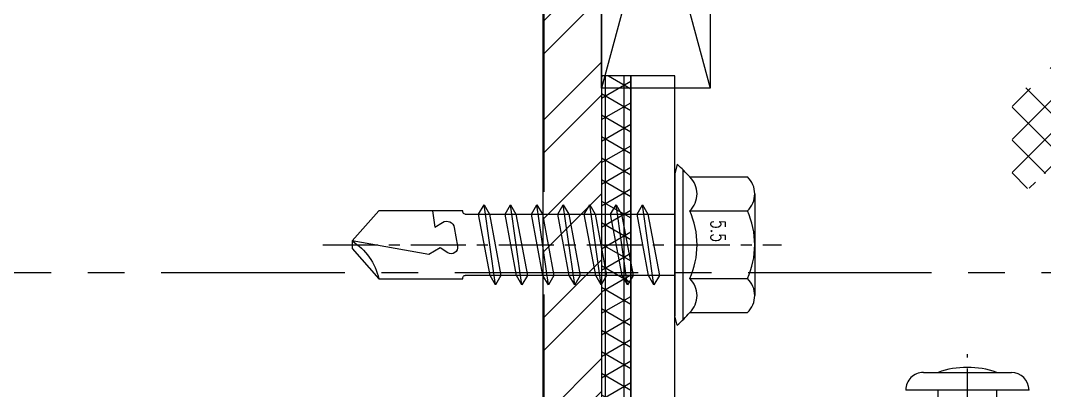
# Model space of a CAD drawing. Extents: x 220580 to 2027826, y -309201 to 71987.
# Drawn here: x 344722.6 to 344792.4, y -164077.4 to -164052.2 of the extents above; entities that cross this region are included whole.
import ezdxf
from ezdxf.enums import TextEntityAlignment as Align
from ezdxf.xclip import XClip

# ---------------------------------------------------------------- set-up
doc = ezdxf.new("R2010")
doc.units = 0
for name, pattern in [('CENTER', [2, 1.25, -0.25, 0.25, -0.25]), ('ZN-CENTER', [2, 1.25, -0.25, 0.25, -0.25]), ('ZN-DASH', [0.35, 0.25, -0.1])]:
    doc.linetypes.add(name, pattern=pattern)
for name, color, linetype in [('!ZN1-填充-8', 8, 'Continuous'), ('!ZN1-标注-173', 173, 'Continuous'), ('!ZN4-辅助材料-1', 1, 'Continuous'), ('!ZN4-配件-11', 11, 'Continuous'), ('!ZN5-钢材投影-40', 40, 'Continuous'), ('!ZN5-铝材投影-112', 112, 'Continuous'), ('!ZN5-铝材断面-6', 6, 'Continuous'), ('!ZN6-虚线-8', 8, 'ZN-DASH'), ('11紧固件', 11, 'Continuous'), ('2钢材断面', 2, 'Continuous'), ('4玻璃幕墙', 4, 'Continuous'), ('A_Hatch', 8, 'Continuous'), ('ZX', 240, 'CENTER')]:
    doc.layers.add(name, color=color, linetype=linetype)
doc.styles.add('DHTEXT-1', font='ROMANS.shx', dxfattribs={"width": 0.7, "bigfont": 'CHINESE.shx'})

# ---------------------------------------------------------------- blocks, each defined once
blk = doc.blocks.new('20250822090122')
at = {"layer": 'A_Hatch'}
h = blk.add_hatch(dxfattribs=at)
h.set_pattern_fill('ANSI32', color=256)
h.set_pattern_definition([(45, (-80, -40), (-3.367596045400933, 3.367596045400933), []), (45, (-77.75493500000448, -40), (-3.367596045400933, 3.367596045400933), [])])
h.paths.add_polyline_path([(0, 40), (-80, 40), (-80, -40), (0, -40)])
h.paths.add_polyline_path([(-4, 36), (-4, -36), (-76, -36), (-76, 36)], flags=16)
at = {"layer": '2钢材断面'}
for points in [[(-80, 40), (0, 40), (0, -40), (-80, -40)], [(-76, 36), (-4, 36), (-4, -36), (-76, -36)]]:
    blk.add_lwpolyline(points, close=True, dxfattribs=at)
blk = doc.blocks.new('20250828094859', base_point=(-112732.7450166754, -32047.51196832285))
at = {"layer": '!ZN1-填充-8'}
h = blk.add_hatch(dxfattribs=at)
h.set_pattern_fill('ANSI37', color=8, angle=90.00000000000001)
h.set_pattern_definition([(135, (0, 0), (-1.122532015133644, -1.122532015133644), []), (225, (0, 0), (1.122532015133644, -1.122532015133644), [])])
h.paths.add_polyline_path([(-112703.1607797071, -32075.37105796087, 0.4693412598177767), (-112703.7907325481, -32074.92960437454, 0.4772616551268979), (-112704.7577913438, -32075.71196705185), (-112704.7577913438, -32080.97196705174, 0.4770910882801007), (-112703.7911673557, -32081.75442244772, 0.4719103256772501), (-112703.1612024632, -32081.30833068817, -0.9297347899613067), (-112701.9643802245, -32081.30833068817, 0.3930506007189793), (-112701.4657042917, -32081.77196705181), (-112697.279878396, -32081.77196705181, 0.3930506007153051), (-112696.7812024632, -32081.30833068816, -0.9297347899464696), (-112695.5843802245, -32081.30833068816, 0.4719103256673575), (-112694.9544153319, -32081.75442244773, 0.4770910882785173), (-112693.9877913438, -32080.97196705175), (-112693.9877913438, -32075.7119670518, 0.4772616551345985), (-112694.9548501395, -32074.92960437454, 0.469341259815262), (-112695.5848029805, -32075.3710579609, -0.9598614526605848), (-112696.7827913438, -32075.32196705183), (-112696.7827913438, -32074.01196705181, -0.4142135623805389), (-112696.2827913438, -32073.5119670518), (-112702.4627913438, -32073.51196705182, -0.4142135623737843), (-112701.9627913438, -32074.01196705181), (-112701.9627913438, -32075.3219670518, -0.9598614526833716)])
blk = doc.blocks.new('20200306093546', base_point=(29869.44451845904, 42689.60230079947))
at = {"layer": '!ZN1-填充-8'}
h = blk.add_hatch(dxfattribs=at)
h.set_pattern_fill('ANSI36', color=256, angle=-270, style=0)
h.set_pattern_definition([(135, (29867.4444736498, 42689.10230079959), (-3.086963041617522, 0.8418990113502317), [3.96875, -0.79375, 0, -0.79375])])
edge = h.paths.add_edge_path()
edge.add_line((29867.4444736498, 42689.10230079959), (29867.44447369179, 42693.60231268449))
edge.add_arc((29867.9444736498, 42689.10230079959), 0.5, 90, 179.9999995806171, ccw=False)
edge.add_line((29867.9444736498, 42689.60230079959), (29870.9444736498, 42689.60230079959))
edge.add_arc((29870.9444736498, 42690.10230079959), 0.5, 270, 360)
edge.add_line((29871.4444736498, 42690.10230079959), (29871.4444736498, 42693.10230079959))
edge.add_arc((29871.94448594884, 42693.10228850055), 0.500012299189907, 89.99859066865429, 179.9985906686543, ccw=False)
edge.add_arc((29868.26590862396, -498209.810069502), 540903.4123828103, 89.99961034399236, 90.00008701138444)
blk = doc.blocks.new('A$C127fa938')
at = {"layer": '11紧固件', "ltscale": 50}
blk.add_lwpolyline([(12.99997932084079, 0), (12.99997932084079, -27.42593420640333), (5.600008564520977, -27.42593420640333), (5.600008564520977, 0), (12.99997932084079, 0), (5.600008564520977, -27.42593420640333), (5.600008564520977, 0), (12.99997932084079, -27.42593420640333)], dxfattribs=at)
at = {"layer": '!ZN1-标注-173', "ltscale": 15, "rotation": 90}
blk.add_blockref('20200306093546', (-31.00000000005821, 1.99999999996362), dxfattribs=at)
at = {"layer": '!ZN5-铝材断面-6', "ltscale": 50}
blk.add_blockref('20250828094859', (5.600008564520977, 0), dxfattribs=at)
blk = doc.blocks.new('*U2002')
at = {"ltscale": 10}
for p, q in [((-0.5504878062047283, -5.115541284646254), (-0.5504878062065472, 5.115530008962667)), ((-0.1698801084603474, 5.480866579516958), (1.167940990853822e-05, 4.83959058622783)), ((-1.015572715537019, 4.618802355381165), (-4.949999999997999, 4.618802355381165)), ((0, -4.839613541317005), (0, 4.8396139450431)), ((-5.449999999999818, -3.464101413275086), (-5.449999999999818, 3.464101817001181)), ((-1.015583010001137, 2.309401278621424), (-4.949999999997999, 2.309401278624835)), ((1.419619596213958, 2.729999885991237), (2.200602679755074, -2.730000114008757)), ((3.219619596213958, 2.729999881768008), (4.000602679755074, -2.730000118231986)), ((5.019619596213958, 2.729999877544779), (5.800602679755074, -2.730000122455214)), ((6.819619596213958, 2.729999873321551), (7.600602679755074, -2.730000126678443)), ((8.619619596213958, 2.729999869098322), (9.400602679755075, -2.730000130901672)), ((10.41961959621396, 2.729999864875094), (11.20060267975507, -2.7300001351249)), ((12.21961959621396, 2.729999860651865), (13.00060267975507, -2.730000139348129)), ((0, 2.084999581674395), (14.28830168384373, 2.085001969002848)), ((14.28834179297628, -2.085001744372565), (0, -2.084999717997933)), ((-1.015583010002956, -2.30940087489533), (-4.94999999999618, -2.30940087489874)), ((-1.015583010001137, -4.618801951655071), (-4.949999999999818, -4.618801951654161)), ((-0.1698801084603474, -5.480877855198726), (1.167940990853822e-05, -4.839601861909371))]:
    blk.add_line(p, q, dxfattribs=at)
at = {"color": 0, "linetype": 'ZN-CENTER', "ltscale": 3}
blk.add_line((23.99999999999994, 2.188255855140087e-07), (-7.276562432845615, -1.533137051807418e-07), dxfattribs=at)
at = {"ltscale": 10}
for points in [[(1.828211756127738, -2.085000114008789), (1.047228672586622, 2.084999885991241), (1.419619596213901, 2.729999885991095), (1.792010519841123, 2.084999885991241), (2.57299360338241, -2.085000114008761), (2.200602679755074, -2.730000114008771)], [(3.628211756127738, -2.085000118232018), (2.847228672586622, 2.084999881768012), (3.219619596213901, 2.729999881767866), (3.592010519841123, 2.084999881768012), (4.37299360338241, -2.085000118231989), (4.000602679755074, -2.730000118232)], [(5.428211756127738, -2.085000122455247), (4.647228672586622, 2.084999877544783), (5.019619596213901, 2.729999877544637), (5.392010519841123, 2.084999877544783), (6.17299360338241, -2.085000122455218), (5.800602679755074, -2.730000122455229)], [(7.228211756127738, -2.085000126678475), (6.447228672586622, 2.084999873321555), (6.819619596213901, 2.729999873321409), (7.192010519841123, 2.084999873321555), (7.97299360338241, -2.085000126678447), (7.600602679755074, -2.730000126678457)], [(9.028211756127739, -2.085000130901704), (8.247228672586623, 2.084999869098326), (8.619619596213902, 2.72999986909818), (8.992010519841124, 2.084999869098326), (9.77299360338241, -2.085000130901676), (9.400602679755075, -2.730000130901686)], [(10.82821175612774, -2.085000135124933), (10.04722867258662, 2.084999864875098), (10.4196195962139, 2.729999864874951), (10.79201051984112, 2.084999864875098), (11.57299360338241, -2.085000135124904), (11.20060267975507, -2.730000135124914)], [(12.62821175612774, -2.085000139348161), (11.84722867258662, 2.084999860651869), (12.2196195962139, 2.729999860651723), (12.59201051984112, 2.084999860651869), (13.37299360338241, -2.085000139348133), (13.00060267975507, -2.730000139348143)]]:
    blk.add_lwpolyline(points, close=True, dxfattribs=at)
for points in [[(14.28755614132959, -2.084999790480305, -0.414213562373095), (14.44551068678416, -2.242954335934877), (14.44551068678416, -2.321931608662732), (20.17706341883141, -2.321931608662732), (21.99999672497771, -0.2620664843346907), (21.99999672497771, 0.2620669033741529), (20.1770634188305, 2.321932027703048), (14.44551068678416, 2.321932027703616), (14.44551068678416, 2.242954754974284, -0.414213562373095), (14.28755614132959, 2.085000209519654)], [(16.51287844574838, -2.321931608662732), (16.35611659158181, -1.195959136936376), (15.82661205339483, -1.523970797760166, -0.5304615897786895), (15.03442566961419, -1.169417307181045), (14.81075563571315, 0.0990784896746442, -0.6513157956771675), (15.47433833661651, 0.5440859063701903), (16.0012324895205, 0.2109028390927443), (16.76803563861736, 0.6608451827776259), (21.99999672497771, -0.2620664843346907, -0.2012259957209903), (20.1770634188305, 2.321932027703048)]]:
    blk.add_lwpolyline(points, format="xyb", dxfattribs=at)
for centre, radius, start, end in [((7.477939400387186, -2.867559875829768), 11.3218976996017, 132.4921501626091, 138.6063620026382), ((-3.866666666665878, 3.464101817001181), 1.583333333333237, 133.1735511071865, 226.8264488928781), ((0.06775032333098352, 3.464101817001181), 1.583333333333237, 133.1735511071865, 226.8264488928781), ((0.1333333333341216, 2.018612281773358e-07), 5.583333333333248, 155.5673023206315, 204.4326976793683), ((4.067750323330984, 2.018612281773358e-07), 5.583333333333248, 155.5673023206315, 204.4326976793683), ((-3.866666666665878, -3.464101413275086), 1.583333333333237, 133.1735511071865, 226.8264488927399), ((0.06775032333098352, -3.464101413275086), 1.583333333333237, 133.1735511071865, 226.8264488927399), ((7.477939400387186, 2.867548600148227), 11.3218976996017, 221.3935592101043, 227.5078498373909)]:
    blk.add_arc(centre, radius, start, end, dxfattribs=at)
at = {"layer": 'Defpoints', "color": 0, "ltscale": 10, "style": 'DHTEXT-1', "width": 0.7}
blk.add_text('5.5', height=1, rotation=90, dxfattribs=at).set_placement((-2.461643067588102, -0.9299515093815011), align=Align.CENTER)
blk = doc.blocks.new('*U1973')
at = {"linetype": 'ByBlock', "lineweight": -2, "ltscale": 10}
for p, q in [((0, 4.200000000000099), (0, -4.199999999999992)), ((-1.19999999999709, -2.999999999995627), (-1.19999999999709, 2.999999999995733)), ((3.780540951462187, 2.500000000000053), (3.780540951462187, -2.499999999999947)), ((3.780540951462187, 2.000000000000053), (0, 2.000000000000053)), ((3.780540951462187, -1.999999999999947), (0, -1.999999999999947))]:
    blk.add_line(p, q, dxfattribs=at)
at = {"color": 0, "linetype": 'CENTER', "ltscale": 3}
blk.add_line((8.292993114087965, 5.329070518200751e-14), (-2.451370260241674, 5.329070518200751e-14), dxfattribs=at)
at = {"linetype": 'ByBlock', "lineweight": -2, "ltscale": 10}
for centre, radius, start, end in [((0, 2.999999999995733), 1.2, 90, 180), ((5.280540951462187, 2.500000000000053), 1.5, 348.4480414647314, 180), ((14.44569234137454, 5.329070518200751e-14), 8, 164.3308475018224, 195.6691524981776), ((4.415117063422031, -3.584688101909705e-12), 5.96066603962293, 160.3950489643864, 199.6049510356135), ((4.467075975149799, -0.0009536892320660684), 2.672094166157843, 323.2266208412516, 36.78433105121244), ((5.280540951462187, -2.499999999999947), 1.5, 180, 11.5519585352685), ((0, -2.999999999995627), 1.2, 180, 270)]:
    blk.add_arc(centre, radius, start, end, dxfattribs=at)
at = {"layer": 'Defpoints', "color": 0, "ltscale": 10, "style": 'DHTEXT-1', "width": 0.7}
blk.add_text('D4', height=1, rotation=90, dxfattribs=at).set_placement((5.651084603049101, -1.846676056511448), align=Align.CENTER)
blk = doc.blocks.new('20250829153746')
at = {"layer": '!ZN1-填充-8'}
h = blk.add_hatch(dxfattribs=at)
h.set_pattern_fill('NET3', color=256, scale=0.4, angle=90.00000000000001, style=0)
h.set_pattern_definition([(90, (40414.62592172949, -17656.69706133002), (-1.27, -1.453181936431905e-17), []), (150, (40414.62592172949, -17656.69706133002), (-0.6350000000000002, -1.099852262806237), []), (210, (40414.62592172949, -17656.69706133002), (0.6349999999999998, -1.099852262806237), [])])
h.paths.add_polyline_path([(417.5367516524857, 1323.400000085996), (415.5367516524857, 1323.400000085996), (415.5367516524857, 1298.400000089663), (417.5367516524857, 1298.400000089663)])
at = {"layer": '!ZN4-辅助材料-1', "ltscale": 5}
blk.add_lwpolyline([(417.5367516534752, 1323.400000086025), (415.5367516534752, 1323.400000086025), (415.5367516524857, 1298.400000089663), (417.5367516524857, 1298.400000089663)], close=True, dxfattribs=at)
at = {"layer": '!ZN5-钢材投影-40', "ltscale": 0.3}
blk.add_line((415.5367516526603, 1847.499989525764), (415.536751697131, 1080.159415280708), dxfattribs=at)
at = {"layer": '!ZN5-铝材投影-112'}
blk.add_lwpolyline([(417.5367516524857, 1323.400000086025), (417.5367516524857, 1298.400000086724), (445.5367516524857, 1298.400000086724), (445.5367516524857, 1301.400000086724), (420.5367516524857, 1301.400000088179), (420.5367516524857, 1323.40000008748)], close=True, dxfattribs=at)
at = {"layer": '!ZN6-虚线-8', "color": 8, "linetype": 'ZN-DASH', "ltscale": 70}
blk.add_line((411.599999566155, 1847.499989525764), (411.5999996106257, 1080.159415280708), dxfattribs=at)
at = {"layer": 'ZX', "ltscale": 10}
blk.add_line((325.5367516524857, 1309.999999966356), (459.936751652509, 1309.999999966356), dxfattribs=at)
at = {"layer": '!ZN4-配件-11', "color": 1}
for name, p, rotation in [('*U2002', (420.5367516524857, 1311.900006298674), 180), ('*U1973', (440.4790724846534, 1302.000000086962), 270)]:
    blk.add_blockref(name, p, dxfattribs=dict(at, rotation=rotation))
at = {"layer": '!ZN5-铝材断面-6', "ltscale": 100}
blk.add_blockref('20250822090122', (415.5367516524857, 1309.999999966356), dxfattribs=at)
at = {"layer": '4玻璃幕墙', "ltscale": 50}
blk.add_blockref('A$C127fa938', (409.9367430880084, 1349.999999966356), dxfattribs=at)

msp = doc.modelspace()

# ---------------------------------------------------------------- block references
at = {"ltscale": 30}
ref = msp.add_blockref('20250829153746', (344346.6925931339, -165379.3509701566), dxfattribs=at)
XClip(ref).set_block_clipping_path([(-6706.94258576812, -2293.633735209296), (3746.931750655698, 16818.278519261716)])

doc.saveas('drawing.dxf')
